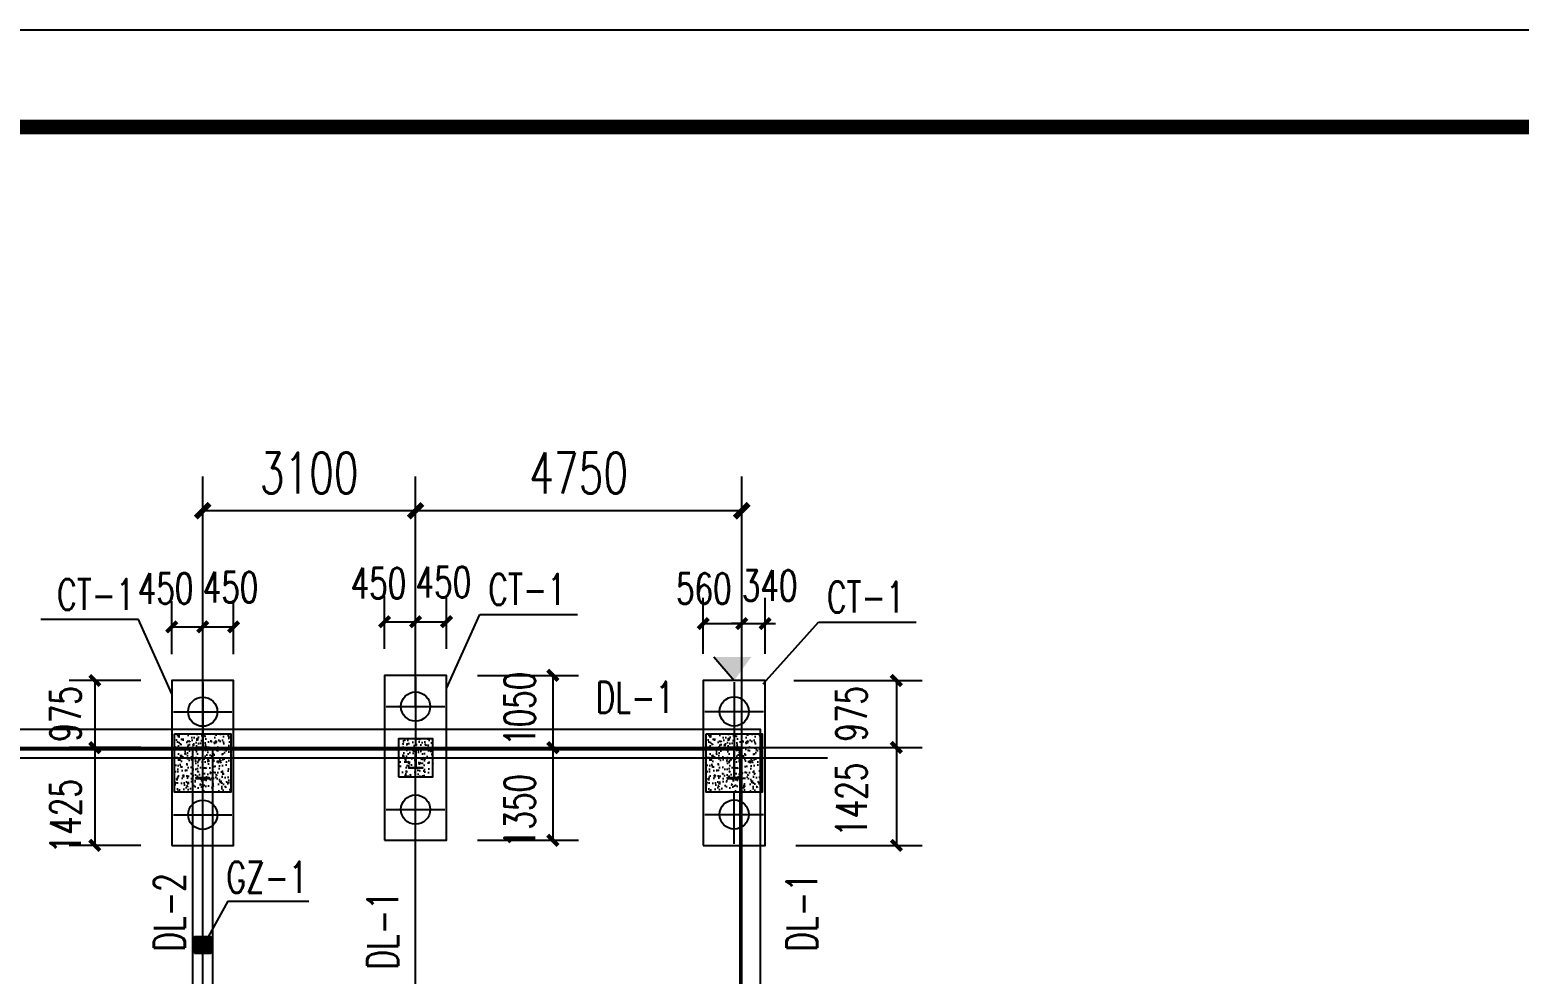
# Model space of a CAD drawing. Extents: x 180850 to 1400258, y 48356 to 327067.
# Drawn here: x 359660 to 381351, y 206633 to 220382 of the extents above; entities that cross this region are included whole.
import ezdxf

# ---------------------------------------------------------------- set-up
doc = ezdxf.new("R2010")
doc.units = 0
doc.header["$LTSCALE"] = 1000
for name, color, linetype in [('BASE_DE', 7, 'Continuous'), ('DIM_LEAD', 3, 'Continuous'), ('DOTE', 1, 'Continuous'), ('GZ', 50, 'Continuous'), ('PUB_HATCH', 8, 'Continuous'), ('PUB_TITLE', 4, 'Continuous'), ('TEXT', 7, 'Continuous'), ('YCX', 90, 'Continuous'), ('承台', 2, 'Continuous'), ('桩', 201, 'Continuous')]:
    doc.layers.add(name, color=color, linetype=linetype)
doc.styles.add('_TCH_DIM_T3', font='SIMPLEX', dxfattribs={"width": 0.705882, "bigfont": 'GBCBIG'})
doc.dimstyles.new('_TCH_ARCH&&150', dxfattribs={"dimtxt": 446.25, "dimasz": 150, "dimexe": 375, "dimexo": 450, "dimgap": 189.375, "dimtad": 1, "dimdec": 0, "dimzin": 0, "dimdsep": 46, "dimtxsty": '_TCH_DIM_T3', "dimblk": 'ARCHTICK', "dimcen": 0.09, "dimclrd": 3, "dimclre": 3, "dimclrt": 7, "dimazin": 2, "dimtfac": 1, "dimtdec": 0, "dimtix": 1, "dimtmove": 2, "dimatfit": 3, "dimfxl": 1, "dimtolj": 1, "dimtzin": 0, "dimarcsym": 0})
doc.dimstyles.new('_TCH_ARCH&&200', dxfattribs={"dimtxt": 595, "dimasz": 200, "dimexe": 500, "dimexo": 600, "dimgap": 252.5, "dimtad": 1, "dimdec": 0, "dimzin": 0, "dimdsep": 46, "dimtxsty": '_TCH_DIM_T3', "dimblk": 'ARCHTICK', "dimcen": 0.09, "dimclrt": 7, "dimazin": 2, "dimtfac": 1, "dimtdec": 0, "dimtix": 1, "dimtmove": 2, "dimatfit": 3, "dimfxl": 1, "dimtolj": 1, "dimtzin": 0, "dimarcsym": 0})

# ---------------------------------------------------------------- blocks, each defined once
blk = doc.blocks.new('_ArchTick')
at = {"color": 0, "linetype": 'ByBlock', "const_width": 0.4}
blk.add_lwpolyline([(-0.5, -0.5), (0.5, 0.5)], dxfattribs=at)
blk = doc.blocks.new('*D278')
at = {"color": 0, "lineweight": -2, "transparency": 16777216}
for p, q in [((365278, 210532), (365278, 213880)), ((370028, 210532), (370028, 213880)), ((370028, 213380), (365278, 213380))]:
    blk.add_line(p, q, dxfattribs=at)
at = {"layer": 'Defpoints', "color": 0, "transparency": 16777216}
for p in [(365278, 213380), (365278, 209932), (370028, 209932)]:
    blk.add_point(p, dxfattribs=at)
at = {"color": 0, "lineweight": -2, "transparency": 16777216, "xscale": 200, "yscale": 200, "zscale": 200}
for p, rotation in [((365278, 213380), 180.0000000050026), ((370028, 213380), 5.002558367550591e-09)]:
    blk.add_blockref('_ArchTick', p, dxfattribs=dict(at, rotation=rotation))
at = {"color": 7, "transparency": 16777216, "insert": (367653, 213930), "char_height": 595, "attachment_point": 5, "rotation": 0, "style": '_TCH_DIM_T3'}
blk.add_mtext('\\A1;4750', dxfattribs=at)
blk = doc.blocks.new('*D279')
at = {"color": 0, "lineweight": -2, "transparency": 16777216}
for p, q in [((362178, 210532), (362178, 213880)), ((365278, 210532), (365278, 213880)), ((365278, 213380), (362178, 213380))]:
    blk.add_line(p, q, dxfattribs=at)
at = {"layer": 'Defpoints', "color": 0, "transparency": 16777216}
for p in [(362178, 213380), (362178, 209932), (365278, 209932)]:
    blk.add_point(p, dxfattribs=at)
at = {"color": 0, "lineweight": -2, "transparency": 16777216, "xscale": 200, "yscale": 200, "zscale": 200}
for p, rotation in [((362178, 213380), 179.9999999933299), ((365278, 213380), 359.9999999933299)]:
    blk.add_blockref('_ArchTick', p, dxfattribs=dict(at, rotation=rotation))
at = {"color": 7, "transparency": 16777216, "insert": (363728, 213930), "char_height": 595, "attachment_point": 5, "rotation": 360, "style": '_TCH_DIM_T3'}
blk.add_mtext('\\A1;3100', dxfattribs=at)
blk = doc.blocks.new('A$C33B20A31')
at = {"layer": 'GZ'}
for points in [[(41550, 35050), (41750, 35050), (41750, 35060), (41657, 35060), (41653, 35065), (41653, 35485), (41657, 35490), (41750, 35490), (41750, 35500), (41550, 35500), (41550, 35490), (41643, 35490), (41647, 35486), (41647, 35065), (41643, 35060), (41550, 35060), (41550, 35050)], [(44650, 35500), (44850, 35500), (44850, 35490), (44757, 35490), (44753, 35485), (44753, 35215), (44757, 35210), (44850, 35210), (44850, 35200), (44650, 35200), (44650, 35210), (44743, 35210), (44747, 35214), (44747, 35485), (44743, 35490), (44650, 35490), (44650, 35500)], [(49290, 35050), (49490, 35050), (49490, 35060), (49397, 35060), (49393, 35065), (49393, 35485), (49397, 35490), (49490, 35490), (49490, 35500), (49290, 35500), (49290, 35490), (49383, 35490), (49387, 35486), (49387, 35065), (49383, 35060), (49290, 35060), (49290, 35050)]]:
    blk.add_lwpolyline(points, close=True, dxfattribs=at)
blk = doc.blocks.new('*D1051')
at = {"color": 3, "lineweight": -2, "transparency": 16777216}
for p, q in [((369468, 211296), (369468, 212112)), ((370028, 211296), (370028, 212112)), ((369468, 211737), (370028, 211737))]:
    blk.add_line(p, q, dxfattribs=at)
at = {"layer": 'Defpoints', "color": 0, "transparency": 16777216}
for p in [(370028, 211737), (369468, 210846), (370028, 210846)]:
    blk.add_point(p, dxfattribs=at)
at = {"color": 3, "lineweight": -2, "transparency": 16777216, "xscale": 150, "yscale": 150, "zscale": 150, "rotation": 180}
blk.add_blockref('_ArchTick', (369468, 211737), dxfattribs=at)
at = {"color": 3, "lineweight": -2, "transparency": 16777216, "xscale": 150, "yscale": 150, "zscale": 150}
blk.add_blockref('_ArchTick', (370028, 211737), dxfattribs=at)
at = {"color": 7, "transparency": 16777216, "insert": (369476, 212247), "char_height": 446.2, "attachment_point": 5, "style": '_TCH_DIM_T3'}
blk.add_mtext('\\A1;560', dxfattribs=at)
blk = doc.blocks.new('*D1052')
at = {"color": 3, "lineweight": -2, "transparency": 16777216}
for p, q in [((370028, 211296), (370028, 212112)), ((370368, 211296), (370368, 212112)), ((370028, 211737), (369878, 211737)), ((370028, 211737), (370368, 211737)), ((370368, 211737), (370518, 211737))]:
    blk.add_line(p, q, dxfattribs=at)
at = {"layer": 'Defpoints', "color": 0, "transparency": 16777216}
for p in [(370368, 211737), (370028, 210846), (370368, 210846)]:
    blk.add_point(p, dxfattribs=at)
at = {"color": 3, "lineweight": -2, "transparency": 16777216, "xscale": 150, "yscale": 150, "zscale": 150}
blk.add_blockref('_ArchTick', (370028, 211737), dxfattribs=at)
at = {"color": 3, "lineweight": -2, "transparency": 16777216, "xscale": 150, "yscale": 150, "zscale": 150, "rotation": 180}
blk.add_blockref('_ArchTick', (370368, 211737), dxfattribs=at)
at = {"color": 7, "transparency": 16777216, "insert": (370435, 212291), "char_height": 446.2, "attachment_point": 5, "style": '_TCH_DIM_T3'}
blk.add_mtext('\\A1;340', dxfattribs=at)
blk = doc.blocks.new('*D1053')
at = {"color": 3, "lineweight": -2, "transparency": 16777216}
for p, q in [((361728, 211293), (361728, 212064)), ((362178, 211293), (362178, 212064)), ((361728, 211689), (362178, 211689))]:
    blk.add_line(p, q, dxfattribs=at)
at = {"layer": 'Defpoints', "color": 0, "transparency": 16777216}
for p in [(362178, 211689), (361728, 210843), (362178, 210843)]:
    blk.add_point(p, dxfattribs=at)
at = {"color": 3, "lineweight": -2, "transparency": 16777216, "xscale": 150, "yscale": 150, "zscale": 150, "rotation": 180}
blk.add_blockref('_ArchTick', (361728, 211689), dxfattribs=at)
at = {"color": 3, "lineweight": -2, "transparency": 16777216, "xscale": 150, "yscale": 150, "zscale": 150}
blk.add_blockref('_ArchTick', (362178, 211689), dxfattribs=at)
at = {"color": 7, "transparency": 16777216, "insert": (361638, 212249), "char_height": 446.2, "attachment_point": 5, "style": '_TCH_DIM_T3'}
blk.add_mtext('\\A1;450', dxfattribs=at)
blk = doc.blocks.new('*D1054')
at = {"color": 3, "lineweight": -2, "transparency": 16777216}
for p, q in [((362178, 211293), (362178, 212064)), ((362628, 211293), (362628, 212064)), ((362178, 211689), (362628, 211689))]:
    blk.add_line(p, q, dxfattribs=at)
at = {"layer": 'Defpoints', "color": 0, "transparency": 16777216}
for p in [(362628, 211689), (362178, 210843), (362628, 210843)]:
    blk.add_point(p, dxfattribs=at)
at = {"color": 3, "lineweight": -2, "transparency": 16777216, "xscale": 150, "yscale": 150, "zscale": 150, "rotation": 180}
blk.add_blockref('_ArchTick', (362178, 211689), dxfattribs=at)
at = {"color": 3, "lineweight": -2, "transparency": 16777216, "xscale": 150, "yscale": 150, "zscale": 150}
blk.add_blockref('_ArchTick', (362628, 211689), dxfattribs=at)
at = {"color": 7, "transparency": 16777216, "insert": (362584, 212266), "char_height": 446.2, "attachment_point": 5, "style": '_TCH_DIM_T3'}
blk.add_mtext('\\A1;450', dxfattribs=at)
blk = doc.blocks.new('*D1055')
at = {"color": 3, "lineweight": -2, "transparency": 16777216}
for p, q in [((370788, 209932), (372655, 209932)), ((372280, 209932), (372280, 208508)), ((370818, 208508), (372655, 208508))]:
    blk.add_line(p, q, dxfattribs=at)
at = {"layer": 'Defpoints', "color": 0, "transparency": 16777216}
for p in [(370338, 209932), (370368, 208508), (372280, 208508)]:
    blk.add_point(p, dxfattribs=at)
at = {"color": 3, "lineweight": -2, "transparency": 16777216, "xscale": 150, "yscale": 150, "zscale": 150}
for p, rotation in [((372280, 209932), 90), ((372280, 208508), 270)]:
    blk.add_blockref('_ArchTick', p, dxfattribs=dict(at, rotation=rotation))
at = {"color": 7, "transparency": 16777216, "insert": (371625, 209172), "char_height": 446.2, "attachment_point": 5, "rotation": 90, "style": '_TCH_DIM_T3'}
blk.add_mtext('\\A1;1425', dxfattribs=at)
blk = doc.blocks.new('*D1056')
at = {"color": 3, "lineweight": -2, "transparency": 16777216}
for p, q in [((370788, 210908), (372655, 210908)), ((372280, 210908), (372280, 209932)), ((370788, 209932), (372655, 209932))]:
    blk.add_line(p, q, dxfattribs=at)
at = {"layer": 'Defpoints', "color": 0, "transparency": 16777216}
for p in [(370338, 210908), (370338, 209932), (372280, 209932)]:
    blk.add_point(p, dxfattribs=at)
at = {"color": 3, "lineweight": -2, "transparency": 16777216, "xscale": 150, "yscale": 150, "zscale": 150}
for p, rotation in [((372280, 210908), 90), ((372280, 209932), 270)]:
    blk.add_blockref('_ArchTick', p, dxfattribs=dict(at, rotation=rotation))
at = {"color": 7, "transparency": 16777216, "insert": (371625, 210424), "char_height": 446.2, "attachment_point": 5, "rotation": 90, "style": '_TCH_DIM_T3'}
blk.add_mtext('\\A1;975', dxfattribs=at)
blk = doc.blocks.new('*D1057')
at = {"color": 3, "lineweight": -2, "transparency": 16777216}
for p, q in [((361278, 209932), (360232, 209932)), ((360607, 209932), (360607, 208508)), ((361278, 208508), (360232, 208508))]:
    blk.add_line(p, q, dxfattribs=at)
at = {"layer": 'Defpoints', "color": 0, "transparency": 16777216}
for p in [(361728, 209932), (360607, 208508), (361728, 208508)]:
    blk.add_point(p, dxfattribs=at)
at = {"color": 3, "lineweight": -2, "transparency": 16777216, "xscale": 150, "yscale": 150, "zscale": 150}
for p, rotation in [((360607, 209932), 90), ((360607, 208508), 270)]:
    blk.add_blockref('_ArchTick', p, dxfattribs=dict(at, rotation=rotation))
at = {"color": 7, "transparency": 16777216, "insert": (360180, 208933), "char_height": 446.2, "attachment_point": 5, "rotation": 90, "style": '_TCH_DIM_T3'}
blk.add_mtext('\\A1;1425', dxfattribs=at)
blk = doc.blocks.new('*D1058')
at = {"color": 3, "lineweight": -2, "transparency": 16777216}
for p, q in [((361278, 210908), (360232, 210908)), ((360607, 210908), (360607, 209932)), ((361278, 209932), (360232, 209932))]:
    blk.add_line(p, q, dxfattribs=at)
at = {"layer": 'Defpoints', "color": 0, "transparency": 16777216}
for p in [(361728, 210908), (360607, 209932), (361728, 209932)]:
    blk.add_point(p, dxfattribs=at)
at = {"color": 3, "lineweight": -2, "transparency": 16777216, "xscale": 150, "yscale": 150, "zscale": 150}
for p, rotation in [((360607, 210908), 90), ((360607, 209932), 270)]:
    blk.add_blockref('_ArchTick', p, dxfattribs=dict(at, rotation=rotation))
at = {"color": 7, "transparency": 16777216, "insert": (360180, 210421), "char_height": 446.2, "attachment_point": 5, "rotation": 90, "style": '_TCH_DIM_T3'}
blk.add_mtext('\\A1;975', dxfattribs=at)
blk = doc.blocks.new('*D1091')
at = {"color": 3, "lineweight": -2, "transparency": 16777216}
for p, q in [((364828, 211368), (364828, 212139)), ((365278, 211368), (365278, 212139)), ((364828, 211764), (365278, 211764))]:
    blk.add_line(p, q, dxfattribs=at)
at = {"layer": 'Defpoints', "color": 0, "transparency": 16777216}
for p in [(365278, 211764), (364828, 210918), (365278, 210918)]:
    blk.add_point(p, dxfattribs=at)
at = {"color": 3, "lineweight": -2, "transparency": 16777216, "xscale": 150, "yscale": 150, "zscale": 150, "rotation": 180}
blk.add_blockref('_ArchTick', (364828, 211764), dxfattribs=at)
at = {"color": 3, "lineweight": -2, "transparency": 16777216, "xscale": 150, "yscale": 150, "zscale": 150}
blk.add_blockref('_ArchTick', (365278, 211764), dxfattribs=at)
at = {"color": 7, "transparency": 16777216, "insert": (364738, 212324), "char_height": 446.2, "attachment_point": 5, "style": '_TCH_DIM_T3'}
blk.add_mtext('\\A1;450', dxfattribs=at)
blk = doc.blocks.new('*D1092')
at = {"color": 3, "lineweight": -2, "transparency": 16777216}
for p, q in [((365278, 211368), (365278, 212139)), ((365728, 211368), (365728, 212139)), ((365278, 211764), (365728, 211764))]:
    blk.add_line(p, q, dxfattribs=at)
at = {"layer": 'Defpoints', "color": 0, "transparency": 16777216}
for p in [(365728, 211764), (365278, 210918), (365728, 210918)]:
    blk.add_point(p, dxfattribs=at)
at = {"color": 3, "lineweight": -2, "transparency": 16777216, "xscale": 150, "yscale": 150, "zscale": 150, "rotation": 180}
blk.add_blockref('_ArchTick', (365278, 211764), dxfattribs=at)
at = {"color": 3, "lineweight": -2, "transparency": 16777216, "xscale": 150, "yscale": 150, "zscale": 150}
blk.add_blockref('_ArchTick', (365728, 211764), dxfattribs=at)
at = {"color": 7, "transparency": 16777216, "insert": (365684, 212341), "char_height": 446.2, "attachment_point": 5, "style": '_TCH_DIM_T3'}
blk.add_mtext('\\A1;450', dxfattribs=at)
blk = doc.blocks.new('*D1093')
at = {"color": 3, "lineweight": -2, "transparency": 16777216}
for p, q in [((366178, 209932), (367652, 209932)), ((367277, 209932), (367277, 208583)), ((366178, 208583), (367652, 208583))]:
    blk.add_line(p, q, dxfattribs=at)
at = {"layer": 'Defpoints', "color": 0, "transparency": 16777216}
for p in [(365728, 209932), (365728, 208583), (367277, 208583)]:
    blk.add_point(p, dxfattribs=at)
at = {"color": 3, "lineweight": -2, "transparency": 16777216, "xscale": 150, "yscale": 150, "zscale": 150}
for p, rotation in [((367277, 209932), 90), ((367277, 208583), 270)]:
    blk.add_blockref('_ArchTick', p, dxfattribs=dict(at, rotation=rotation))
at = {"color": 7, "transparency": 16777216, "insert": (366795, 209008), "char_height": 446.2, "attachment_point": 5, "rotation": 90, "style": '_TCH_DIM_T3'}
blk.add_mtext('\\A1;1350', dxfattribs=at)
blk = doc.blocks.new('*D1094')
at = {"color": 3, "lineweight": -2, "transparency": 16777216}
for p, q in [((366178, 210983), (367652, 210983)), ((367277, 210983), (367277, 209932)), ((366178, 209932), (367652, 209932))]:
    blk.add_line(p, q, dxfattribs=at)
at = {"layer": 'Defpoints', "color": 0, "transparency": 16777216}
for p in [(365728, 210983), (365728, 209932), (367277, 209932)]:
    blk.add_point(p, dxfattribs=at)
at = {"color": 3, "lineweight": -2, "transparency": 16777216, "xscale": 150, "yscale": 150, "zscale": 150}
for p, rotation in [((367277, 210983), 90), ((367277, 209932), 270)]:
    blk.add_blockref('_ArchTick', p, dxfattribs=dict(at, rotation=rotation))
at = {"color": 7, "transparency": 16777216, "insert": (366795, 210496), "char_height": 446.2, "attachment_point": 5, "rotation": 90, "style": '_TCH_DIM_T3'}
blk.add_mtext('\\A1;1050', dxfattribs=at)

msp = doc.modelspace()

# ---------------------------------------------------------------- hatches: boundary and pattern name
h = msp.add_hatch(color=256)
h.dxf.hatch_style = 1
h.paths.add_polyline_path([(362298.16, 207177.35), (362058.16, 207177.35), (362058.16, 206937.35), (362298.16, 206937.35)])
at = {"layer": 'PUB_HATCH', "linetype": 'ByBlock', "ltscale": 0.1}
h = msp.add_hatch(dxfattribs=at)
h.set_pattern_fill('AR-CONC', color=8, scale=100)
h.set_pattern_definition([(50, (-1578901.15, -442608.17), (182.184669, -15.939086), [19.05, -209.55]), (355, (-1578901.15, -442608.17), (-35.242826, 191.056643), [15.24, -167.64]), (100.451, (-1578885.96, -442609.5), (146.942502, 175.116688), [16.19, -178.09]), (46.1842, (-1578901.15, -442557.37), (271.07904, -42.042328), [28.575, -314.325]), (96.6356, (-1578878.56, -442560.87), (237.404234, 247.425556), [24.285, -267.135]), (351.184, (-1578901.15, -442557.37), (237.404606, 247.425118), [22.86, -251.46]), (21, (-1578875.75, -442570.07), (151.61488, -102.265519), [19.05, -209.55]), (326, (-1578875.75, -442570.07), (61.802028, 184.187966), [15.24, -167.64]), (71.4514, (-1578863.11, -442578.59), (213.416491, 81.922858), [16.19, -178.09]), (37.5, (-1578901.15, -442608.165), (3.0886033, 84.5550389), [0, -165.608, 0, -170.18, 0, -168.275]), (7.5, (-1578901.15, -442608.165), (66.8196625, 100.180575), [0, -97.028, 0, -161.798, 0, -64.135]), (327.5, (-1578957.79, -442608.165), (135.5905952, -5.728744), [0, -63.5, 0, -198.12, 0, -262.89]), (317.5, (-1578983.19, -442608.17), (148.1291814, 25.426491), [0, -82.55, 0, -131.572, 0, -186.69])])
h.paths.add_polyline_path([(362588.16, 209282.45), (361768.16, 209282.32), (361768.16, 210132.58), (362588.16, 210132.7)])
h = msp.add_hatch(dxfattribs=at)
h.set_pattern_fill('AR-CONC', color=8, scale=100, angle=180)
h.set_pattern_definition([(230, (2306357.46, 935771.33), (-182.184669, 15.939086), [19.05, -209.55]), (175, (2306357.46, 935771.33), (35.242826, -191.056643), [15.24, -167.64]), (280.451, (2306342.28, 935772.66), (-146.942502, -175.116688), [16.19, -178.09]), (226.1842, (2306357.46, 935720.53), (-271.07904, 42.042328), [28.575, -314.325]), (276.6356, (2306334.87, 935724.03), (-237.404234, -247.425556), [24.285, -267.135]), (171.184, (2306357.46, 935720.53), (-237.404606, -247.425118), [22.86, -251.46]), (201, (2306332.06, 935733.23), (-151.61488, 102.265519), [19.05, -209.55]), (146, (2306332.06, 935733.23), (-61.802028, -184.187966), [15.24, -167.64]), (251.4514, (2306319.42, 935741.75), (-213.416491, -81.922858), [16.19, -178.09]), (217.5, (2306357.46, 935771.33), (-3.0886033, -84.5550389), [0, -165.608, 0, -170.18, 0, -168.275]), (187.5, (2306357.46, 935771.33), (-66.8196625, -100.180575), [0, -97.028, 0, -161.798, 0, -64.135]), (147.5, (2306414.1, 935771.33), (-135.5905952, 5.728744), [0, -63.5, 0, -198.12, 0, -262.89]), (137.5, (2306439.5, 935771.33), (-148.1291814, -25.426491), [0, -82.55, 0, -131.572, 0, -186.69])])
h.paths.add_polyline_path([(365028.28, 210057.61), (365528.28, 210057.61), (365528.28, 209507.61), (365028.28, 209507.61)])
h = msp.add_hatch(dxfattribs=at)
h.set_pattern_fill('AR-CONC', color=8, scale=100)
h.set_pattern_definition([(50, (-1571161.12, -442608.08), (182.184669, -15.939086), [19.05, -209.55]), (355, (-1571161.12, -442608.08), (-35.242826, 191.056643), [15.24, -167.64]), (100.451, (-1571145.94, -442609.41), (146.942502, 175.116688), [16.19, -178.09]), (46.1842, (-1571161.12, -442557.28), (271.07904, -42.042328), [28.575, -314.325]), (96.6356, (-1571138.53, -442560.8), (237.404234, 247.425556), [24.285, -267.135]), (351.184, (-1571161.12, -442557.28), (237.404606, 247.425118), [22.86, -251.46]), (21, (-1571135.72, -442569.98), (151.61488, -102.265519), [19.05, -209.55]), (326, (-1571135.72, -442569.98), (61.802028, 184.187966), [15.24, -167.64]), (71.4514, (-1571123.09, -442578.5), (213.416491, 81.922858), [16.19, -178.09]), (37.5, (-1571161.12, -442608.084), (3.0886033, 84.5550389), [0, -165.608, 0, -170.18, 0, -168.275]), (7.5, (-1571161.12, -442608.08), (66.8196625, 100.180575), [0, -97.028, 0, -161.798, 0, -64.135]), (327.5, (-1571217.76, -442608.084), (135.5905952, -5.728744), [0, -63.5, 0, -198.12, 0, -262.89]), (317.5, (-1571243.16, -442608.08), (148.1291814, 25.426491), [0, -82.55, 0, -131.572, 0, -186.69])])
h.paths.add_polyline_path([(370328.19, 209282.53), (369508.19, 209282.4), (369508.19, 210132.66), (370328.19, 210132.79)])

# ---------------------------------------------------------------- linework, layer by layer
for points in [[(320258.16, 210202.35), (370298.16, 210202.35), (370298.16, 174162.35), (320258.16, 174162.35)], [(365028.28, 209507.61), (365528.28, 209507.61), (365528.28, 210057.61), (365028.28, 210057.61)], [(320558.16, 209902.35), (369998.16, 209902.35), (369998.16, 174462.35), (320558.16, 174462.35)], [(362028.16, 174982.18), (362328.16, 174982.18), (362328.16, 209902.35), (362028.16, 209902.35)], [(362058.16, 206937.35), (362298.16, 206937.35), (362298.16, 207177.35), (362058.16, 207177.35)]]:
    msp.add_lwpolyline(points, close=True)
at = {"layer": 'BASE_DE'}
for points in [[(361768.16, 210132.58), (362588.16, 210132.7), (362588.16, 209282.45), (361768.16, 209282.32)], [(369508.19, 210132.66), (370328.19, 210132.79), (370328.19, 209282.53), (369508.19, 209282.4)]]:
    msp.add_lwpolyline(points, close=True, dxfattribs=at)
at = {"layer": 'DIM_LEAD'}
for p, q in [((361241.26, 211795.16), (359819.55, 211795.16)), ((361728.15, 210714.87), (361241.26, 211795.16)), ((365728.17, 210789.9), (366215.06, 211870.2)), ((366215.06, 211870.2), (367636.78, 211870.2)), ((370341.62, 210857.66), (371146.06, 211758.01)), ((371146.06, 211758.01), (372567.78, 211758.01))]:
    msp.add_line(p, q, dxfattribs=at)
at = {"layer": 'DOTE'}
for p, q in [((362178.16, 173307.35), (362178.16, 211057.35)), ((370028.16, 173307.35), (370028.16, 211057.35)), ((319400.16, 209782.61), (371275.16, 209782.61)), ((319403.16, 209932.35), (371278.16, 209932.35)), ((365278.16, 204016.48), (365278.16, 209932.35))]:
    msp.add_line(p, q, dxfattribs=at)
at = {"layer": 'PUB_TITLE'}
msp.add_lwpolyline([(306908.52, 220381.89), (425837.69, 220381.89), (425837.69, 136381.97), (306908.52, 136381.97)], close=True, dxfattribs=at)
at = {"layer": 'PUB_TITLE', "const_width": 212.12}
msp.add_lwpolyline([(310443.87, 137796.11), (310443.87, 218967.75), (424423.55, 218967.75), (424423.55, 137796.11)], close=True, dxfattribs=at)
at = {"layer": 'TEXT', "color": 5}
msp.add_line((369623.36, 211252.19), (369918.19, 210907.66), dxfattribs=at)
msp.add_solid([(370167.75, 211252.19), (369918.19, 210907.66), (369623.36, 211252.19)], dxfattribs=at)
at = {"layer": 'YCX'}
for q in [(362178.16, 207037.19), (363723.97, 207694.84)]:
    msp.add_line((362546.33, 207696.38), q, dxfattribs=at)
at = {"layer": '承台'}
for points in [[(361728.17, 208507.58), (362628.17, 208507.58), (362628.17, 210907.58), (361728.17, 210907.58)], [(364828.17, 208582.61), (365728.17, 208582.61), (365728.17, 210982.61), (364828.17, 210982.61)], [(369468.19, 208507.66), (370368.19, 208507.66), (370368.19, 210907.66), (369468.19, 210907.66)]]:
    msp.add_lwpolyline(points, close=True, dxfattribs=at)
at = {"layer": '桩'}
for p, q in [((362178.15, 210880.59), (362178.15, 209878.59)), ((365278.15, 210955.63), (365278.15, 209953.63)), ((369918.16, 210883.66), (369918.16, 209881.66)), ((361752.15, 210454.59), (362604.15, 210454.59)), ((364852.15, 210529.63), (365704.15, 210529.63)), ((369492.16, 210457.66), (370344.16, 210457.66)), ((365278.15, 208603.63), (365278.15, 209360.63)), ((362178.15, 208528.59), (362178.15, 209285.59)), ((369918.16, 208531.66), (369918.16, 209283.66)), ((361752.15, 208954.59), (362604.15, 208954.59)), ((364852.15, 209029.63), (365704.15, 209029.63)), ((369492.16, 208957.66), (370344.16, 208957.66))]:
    msp.add_line(p, q, dxfattribs=at)
for centre in [(362178.15, 210454.59), (365278.15, 210529.63), (369918.16, 210457.66), (362178.15, 208954.59), (365278.15, 209029.63), (369918.16, 208957.66)]:
    msp.add_circle(centre, 213, dxfattribs=at)

# ---------------------------------------------------------------- block references
msp.add_blockref('A$C33B20A31', (320528.16, 174432.35))

# ---------------------------------------------------------------- texts
at = {"layer": 'YCX', "style": '_TCH_DIM_T3', "width": 0.705882}
for s, p in [('CT-1', (360058.62, 211935.15)), ('CT-1', (366338.88, 212010.18)), ('CT-1', (371269.88, 211897.99)), ('GZ-1', (362523.28, 207819.33))]:
    msp.add_text(s, height=450, dxfattribs=at).set_placement(p)
at = {"layer": '承台', "color": 6, "style": '_TCH_DIM_T3', "width": 0.705882}
msp.add_text('DL-1', height=450, dxfattribs=at).set_placement((367901.71, 210439.84))
for s, p in [('DL-2', (361918.21, 206960.87)), ('DL-1', (371128.35, 206960.87)), ('DL-1', (365023.52, 206699.32))]:
    msp.add_text(s, height=450, rotation=90, dxfattribs=at).set_placement(p)

# ---------------------------------------------------------------- dimensions: what is measured, and where the dimension line sits
for base, p1, p2, picture, middle in [((362178.16, 213380.04), (365278.16, 209932.35), (362178.16, 209932.35), '*D279', (363728.16, 213930.04)), ((365278.17, 213380.04), (370028.16, 209932.35), (365278.17, 209932.35), '*D278', (367653.16, 213930.04))]:
    dim = msp.add_linear_dim(base=base, p1=p1, p2=p2, angle=180, dimstyle='_TCH_ARCH&&200')
    dim.commit()
    dim.dimension.update_dxf_attribs({"geometry": picture, "text_midpoint": middle})
for base, p1, p2, picture, middle in [((365278.17, 211763.95), (364828.17, 210918.39), (365278.17, 210918.39), '*D1091', (364738.18, 212324.46)), ((365728.17, 211763.95), (365278.17, 210918.39), (365728.17, 210918.39), '*D1092', (365683.55, 212341.1)), ((370368.19, 211737.09), (370028.16, 210846.42), (370368.19, 210846.42), '*D1052', (370435.29, 212291.47)), ((362178.17, 211688.91), (361728.17, 210843.36), (362178.17, 210843.36), '*D1053', (361638.18, 212249.42)), ((362628.17, 211688.91), (362178.17, 210843.36), (362628.17, 210843.36), '*D1054', (362583.55, 212266.06)), ((370028.16, 211737.09), (369468.19, 210846.42), (370028.16, 210846.42), '*D1051', (369475.99, 212247.39))]:
    dim = msp.add_linear_dim(base=base, p1=p1, p2=p2, dimstyle='_TCH_ARCH&&150')
    dim.commit()
    dim.dimension.update_dxf_attribs({"geometry": picture, "text_midpoint": middle, "dimtype": 160})
for base, p1, p2, picture, middle in [((367276.78, 209932.35), (365728.17, 210982.61), (365728.17, 209932.35), '*D1094', (366795.21, 210496.14)), ((360606.86, 209932.4), (361728.15, 210907.58), (361728.15, 209932.4), '*D1058', (360179.65, 210421.11)), ((372279.76, 209932.4), (370338.19, 210907.66), (370338.16, 209932.4), '*D1056', (371624.6, 210424.17)), ((360606.86, 208507.58), (361728.15, 209932.4), (361728.15, 208507.58), '*D1057', (360179.65, 208933.05)), ((367276.78, 208582.61), (365728.17, 209932.35), (365728.17, 208582.61), '*D1093', (366795.21, 209008.08)), ((372279.76, 208507.66), (370338.16, 209932.4), (370368.19, 208507.66), '*D1055', (371624.6, 209171.99))]:
    dim = msp.add_linear_dim(base=base, p1=p1, p2=p2, angle=90, dimstyle='_TCH_ARCH&&150')
    dim.commit()
    dim.dimension.update_dxf_attribs({"geometry": picture, "text_midpoint": middle, "dimtype": 160})

doc.saveas('drawing.dxf')
